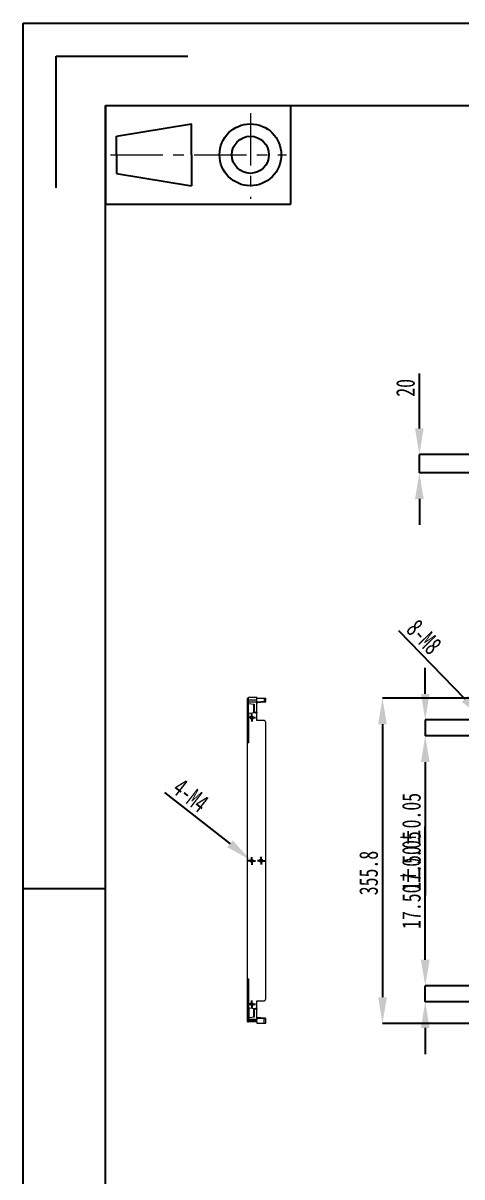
# Model space of a CAD drawing. Header units: millimetres. Extents: x 410 to 793, y 6 to 277.
# Drawn here: x 410.1 to 478.8, y 96.5 to 276.9 of the extents above; entities that cross this region are included whole.
import ezdxf

# ---------------------------------------------------------------- set-up
doc = ezdxf.new("R2010")
doc.units = ezdxf.units.MM
doc.header["$PDSIZE"] = -1
doc.linetypes.add('CENTER', pattern=[10.16, 6.35, -1.27, 1.27, -1.27])
doc.layers.add('DEFAULT_1', color=7, linetype='CENTER', lineweight=18)
doc.layers.add('图框', color=7, linetype='Continuous')
doc.styles.add('SLDTEXTSTYLE4', font='TXT', dxfattribs={"width": 0.7})
doc.dimstyles.new('SLDDIMSTYLE0', dxfattribs={"dimtxt": 2.916667, "dimasz": 4.08, "dimexe": 0, "dimexo": 0.0625, "dimgap": 0.729167, "dimtad": 2, "dimdec": 1, "dimlfac": 7, "dimrnd": 1e-09, "dimzin": 12, "dimdsep": 46, "dimtxsty": 'SLDTEXTSTYLE4', "dimsah": 1, "dimcen": 0.09, "dimadec": 0, "dimazin": 3, "dimtfac": 1, "dimtdec": 1, "dimtofl": 0, "dimtmove": 0, "dimatfit": 3, "dimfxl": 1, "dimfrac": 2, "dimtolj": 1, "dimtzin": 12, "dimarcsym": 0})
doc.dimstyles.new('SLDDIMSTYLE2', dxfattribs={"dimtxt": 2.916667, "dimasz": 4.08, "dimexe": 0, "dimexo": 0.0625, "dimgap": 0.729167, "dimtad": 2, "dimdec": 1, "dimlfac": 7, "dimrnd": 1e-09, "dimzin": 12, "dimdsep": 46, "dimtxsty": 'SLDTEXTSTYLE4', "dimblk1": 'NONE', "dimsah": 1, "dimcen": 0, "dimadec": 0, "dimazin": 3, "dimtfac": 1, "dimtdec": 1, "dimtmove": 0, "dimatfit": 3, "dimldrblk": 'NONE', "dimfxl": 1, "dimfrac": 2, "dimtolj": 1, "dimtzin": 12, "dimarcsym": 0})
doc.dimstyles.new('SLDDIMSTYLE3', dxfattribs={"dimtxt": 2.916667, "dimasz": 4.08, "dimexe": 0, "dimexo": 0.0625, "dimgap": 0.729167, "dimtad": 2, "dimlfac": 7, "dimrnd": 1e-09, "dimzin": 4, "dimdsep": 46, "dimtxsty": 'SLDTEXTSTYLE4', "dimsah": 1, "dimcen": 0.09, "dimadec": 0, "dimazin": 1, "dimtol": 1, "dimtp": 0.05, "dimtm": 0.05, "dimtfac": 1, "dimtmove": 0, "dimatfit": 0, "dimfxl": 1, "dimfrac": 2, "dimtolj": 1, "dimarcsym": 0})
doc.dimstyles.new('SLDDIMSTYLE6', dxfattribs={"dimtxt": 2.916667, "dimasz": 4.08, "dimexe": 0, "dimexo": 0.0625, "dimgap": 0.729167, "dimtad": 2, "dimdec": 1, "dimlfac": 7, "dimrnd": 1e-09, "dimzin": 12, "dimdsep": 46, "dimtxsty": 'SLDTEXTSTYLE4', "dimsah": 1, "dimcen": 0.09, "dimadec": 0, "dimazin": 3, "dimtfac": 1, "dimtdec": 1, "dimtmove": 0, "dimatfit": 0, "dimfxl": 1, "dimfrac": 2, "dimtolj": 1, "dimtzin": 12, "dimarcsym": 0})

# ---------------------------------------------------------------- blocks, each defined once
blk = doc.blocks.new('_D_1')
at = {"layer": 'Defpoints', "color": 0, "transparency": 16777216}
for p in [(482.42, 171.36), (466.34, 120.53), (487.82, 120.53)]:
    blk.add_point(p, dxfattribs=at)
at = {"layer": '图框', "color": 0, "lineweight": -2, "transparency": 16777216}
for p, q in [((482.36, 171.36), (466.34, 171.36)), ((466.34, 167.28), (466.34, 124.61)), ((487.76, 120.53), (466.34, 120.53))]:
    blk.add_line(p, q, dxfattribs=at)
at = {"layer": '图框', "color": 0, "transparency": 16777216}
for points in [[(465.66, 167.28), (467.02, 167.28), (466.34, 171.36)], [(465.66, 124.61), (467.02, 124.61), (466.34, 120.53)]]:
    blk.add_solid(points, dxfattribs=at)
at = {"layer": '图框', "color": 0, "transparency": 16777216, "insert": (462.7, 144.03), "char_height": 2.917, "attachment_point": 2, "rotation": 90, "style": 'SLDTEXTSTYLE4'}
blk.add_mtext('\\A1;355.8', dxfattribs=at)
blk = doc.blocks.new('_D_4')
at = {"layer": 'Defpoints', "color": 0, "transparency": 16777216}
for p in [(482.05, 168.31), (482.73, 167.61)]:
    blk.add_point(p, dxfattribs=at)
at = {"layer": '图框', "color": 0, "lineweight": -2, "transparency": 16777216}
for p, q in [((468.84, 181.95), (479.21, 171.24)), ((482.73, 167.61), (482.05, 168.31))]:
    blk.add_line(p, q, dxfattribs=at)
at = {"layer": '图框', "color": 0, "transparency": 16777216}
blk.add_solid([(479.7, 171.71), (478.73, 170.77), (482.05, 168.31)], dxfattribs=at)
at = {"layer": '图框', "color": 0, "transparency": 16777216, "insert": (471.97, 183.96), "char_height": 2.917, "attachment_point": 1, "rotation": 314.0891, "style": 'SLDTEXTSTYLE4'}
blk.add_mtext('\\A1;8-M8', dxfattribs=at)
blk = doc.blocks.new('_NONE')
blk = doc.blocks.new('_D_8')
at = {"layer": 'Defpoints', "color": 0, "transparency": 16777216}
for p in [(473.03, 126.39), (481.52, 126.39), (481.52, 123.89)]:
    blk.add_point(p, dxfattribs=at)
at = {"layer": '图框', "color": 0, "lineweight": -2, "transparency": 16777216}
for p, q in [((473.03, 130.47), (473.03, 151.32)), ((481.46, 126.39), (473.03, 126.39)), ((473.03, 123.89), (473.03, 126.39)), ((481.46, 123.89), (473.03, 123.89)), ((473.03, 119.81), (473.03, 115.73))]:
    blk.add_line(p, q, dxfattribs=at)
at = {"layer": '图框', "color": 0, "transparency": 16777216}
for points in [[(472.35, 130.47), (473.71, 130.47), (473.03, 126.39)], [(472.35, 119.81), (473.71, 119.81), (473.03, 123.89)]]:
    blk.add_solid(points, dxfattribs=at)
at = {"layer": '图框', "color": 0, "transparency": 16777216, "insert": (469.39, 142.93), "char_height": 2.9167, "attachment_point": 2, "rotation": 90, "style": 'SLDTEXTSTYLE4'}
blk.add_mtext('\\A1;17.50±0.05', dxfattribs=at)
blk = doc.blocks.new('_D_9')
at = {"layer": 'Defpoints', "color": 0, "transparency": 16777216}
for p in [(473.03, 167.96), (481.55, 167.96), (481.52, 165.46)]:
    blk.add_point(p, dxfattribs=at)
at = {"layer": '图框', "color": 0, "lineweight": -2, "transparency": 16777216}
for p, q in [((473.03, 172.04), (473.03, 176.12)), ((481.49, 167.96), (473.03, 167.96)), ((473.03, 167.96), (473.03, 165.46)), ((481.46, 165.46), (473.03, 165.46)), ((473.03, 161.38), (473.03, 140.53))]:
    blk.add_line(p, q, dxfattribs=at)
at = {"layer": '图框', "color": 0, "transparency": 16777216}
for points in [[(472.35, 172.04), (473.71, 172.04), (473.03, 167.96)], [(472.35, 161.38), (473.71, 161.38), (473.03, 165.46)]]:
    blk.add_solid(points, dxfattribs=at)
at = {"layer": '图框', "color": 0, "transparency": 16777216, "insert": (469.39, 148.92), "char_height": 2.9167, "attachment_point": 2, "rotation": 90, "style": 'SLDTEXTSTYLE4'}
blk.add_mtext('\\A1;17.50±0.05', dxfattribs=at)
blk = doc.blocks.new('_D_12')
at = {"layer": 'Defpoints', "color": 0, "transparency": 16777216}
for p in [(480.78, 209.46), (472.11, 206.6), (488.15, 206.6)]:
    blk.add_point(p, dxfattribs=at)
at = {"layer": '图框', "color": 0, "lineweight": -2, "transparency": 16777216}
for p, q in [((472.11, 213.54), (472.11, 222.14)), ((480.71, 209.46), (472.11, 209.46)), ((472.11, 206.6), (472.11, 209.46)), ((488.08, 206.6), (472.11, 206.6)), ((472.11, 202.52), (472.11, 198.44))]:
    blk.add_line(p, q, dxfattribs=at)
at = {"layer": '图框', "color": 0, "transparency": 16777216}
for points in [[(471.43, 213.54), (472.79, 213.54), (472.11, 209.46)], [(471.43, 202.52), (472.79, 202.52), (472.11, 206.6)]]:
    blk.add_solid(points, dxfattribs=at)
at = {"layer": '图框', "color": 0, "transparency": 16777216, "insert": (468.47, 219.88), "char_height": 2.917, "attachment_point": 2, "rotation": 90, "style": 'SLDTEXTSTYLE4'}
blk.add_mtext('\\A1;20', dxfattribs=at)
blk = doc.blocks.new('_D_15')
at = {"layer": 'Defpoints', "color": 0, "transparency": 16777216}
for p in [(445.7, 146.07), (446.07, 145.78)]:
    blk.add_point(p, dxfattribs=at)
at = {"layer": '图框', "color": 0, "lineweight": -2, "transparency": 16777216}
for p, q in [((432.23, 156.62), (442.49, 148.59)), ((446.07, 145.78), (445.7, 146.07))]:
    blk.add_line(p, q, dxfattribs=at)
at = {"layer": '图框', "color": 0, "transparency": 16777216}
blk.add_solid([(442.91, 149.12), (442.07, 148.05), (445.7, 146.07)], dxfattribs=at)
at = {"layer": '图框', "color": 0, "transparency": 16777216, "insert": (435.06, 159.04), "char_height": 2.917, "attachment_point": 1, "rotation": 321.9328, "style": 'SLDTEXTSTYLE4'}
blk.add_mtext('\\A1;4-M4', dxfattribs=at)
blk = doc.blocks.new('SW_CENTERMARKSYMBOL_50')
at = {"layer": '图框', "color": 0}
for p, q in [((-0.36, 0), (-0.59, 0)), ((0, 0), (-0.36, 0)), ((0, 0.36), (0, 0.59)), ((0, 0), (0, 0.36)), ((0, 0), (0, -0.36)), ((0, 0), (0.36, 0)), ((0.36, 0), (0.59, 0)), ((0, -0.36), (0, -0.59))]:
    blk.add_line(p, q, dxfattribs=at)
blk = doc.blocks.new('SW_CENTERMARKSYMBOL_51')
at = {"layer": '图框', "color": 0}
for p, q in [((-0.36, 0), (-0.59, 0)), ((0, 0), (-0.36, 0)), ((0, 0.36), (0, 0.59)), ((0, 0), (0, 0.36)), ((0, 0), (0, -0.36)), ((0, 0), (0.36, 0)), ((0.36, 0), (0.59, 0)), ((0, -0.36), (0, -0.59))]:
    blk.add_line(p, q, dxfattribs=at)
blk = doc.blocks.new('SW_CENTERMARKSYMBOL_52')
at = {"layer": '图框', "color": 0}
for p, q in [((-0.36, 0), (-0.59, 0)), ((0, 0), (-0.36, 0)), ((0, 0.36), (0, 0.59)), ((0, 0), (0, 0.36)), ((0, 0), (0, -0.36)), ((0, 0), (0.36, 0)), ((0.36, 0), (0.59, 0)), ((0, -0.36), (0, -0.59))]:
    blk.add_line(p, q, dxfattribs=at)
blk = doc.blocks.new('SW_CENTERMARKSYMBOL_53')
at = {"layer": '图框', "color": 0}
for p, q in [((-0.36, 0), (-0.59, 0)), ((0, 0), (-0.36, 0)), ((0, 0.36), (0, 0.59)), ((0, 0), (0, 0.36)), ((0, 0), (0, -0.36)), ((0, 0), (0.36, 0)), ((0.36, 0), (0.59, 0)), ((0, -0.36), (0, -0.59))]:
    blk.add_line(p, q, dxfattribs=at)
blk = doc.blocks.new('SW_CENTERMARKSYMBOL_54')
at = {"layer": '图框', "color": 0}
for p, q in [((-0.36, 0), (-0.59, 0)), ((0, 0), (-0.36, 0)), ((0, 0.36), (0, 0.59)), ((0, 0), (0, 0.36)), ((0, 0), (0, -0.36)), ((0, 0), (0.36, 0)), ((0.36, 0), (0.59, 0)), ((0, -0.36), (0, -0.59))]:
    blk.add_line(p, q, dxfattribs=at)
blk = doc.blocks.new('SW_CENTERMARKSYMBOL_55')
at = {"layer": '图框', "color": 0}
for p, q in [((-0.36, 0), (-0.59, 0)), ((0, 0), (-0.36, 0)), ((0, 0.36), (0, 0.59)), ((0, 0), (0, 0.36)), ((0, 0), (0, -0.36)), ((0, 0), (0.36, 0)), ((0.36, 0), (0.59, 0)), ((0, -0.36), (0, -0.59))]:
    blk.add_line(p, q, dxfattribs=at)
blk = doc.blocks.new('96_1')
at = {"color": 7, "linetype": 'Continuous'}
for p, q in [((-11.25, 6), (-11.25, -6)), ((11.25, -6), (11.25, 6)), ((-9.93, 2.25), (-0.82, 3.75)), ((-0.82, 0), (-0.82, 3.75)), ((-9.93, 0), (-9.93, 2.25)), ((-9.93, 0), (-9.93, -2.25)), ((-0.82, 0), (-0.82, -3.75)), ((-9.93, -2.25), (-0.82, -3.75)), ((-11.25, -6), (11.25, -6))]:
    blk.add_line(p, q, dxfattribs=at)
for radius in [3.75, 2.25]:
    blk.add_circle((6.34, 0), radius, dxfattribs=at)
at = {"layer": 'DEFAULT_1', "color": 1, "linetype": 'CENTER'}
for p, q in [((6.34, 5.05), (6.34, -5.36)), ((-10.64, 0), (10.74, 0))]:
    blk.add_line(p, q, dxfattribs=at)

msp = doc.modelspace()

# ---------------------------------------------------------------- linework, layer by layer
at = {"color": 7, "linetype": 'Continuous'}
for p, q in [((410.1146, 6.3231), (410.1146, 276.908)), ((410.1146, 276.908), (792.7989, 276.908)), ((415.2686, 251.138), (415.2686, 271.754)), ((415.2686, 271.754), (435.8846, 271.754)), ((422.9996, 19.2081), (422.9996, 264.023)), ((422.9996, 264.023), (779.9139, 264.023)), ((410.1146, 141.6156), (422.9996, 141.6156))]:
    msp.add_line(p, q, dxfattribs=at)
at = {"color": 7, "linetype": 'Continuous', "lineweight": 15}
for p, q in [((445.3721, 171.5095), (446.6578, 171.5319)), ((445.3721, 171.081), (445.3721, 171.5095)), ((446.6578, 171.1034), (446.6578, 171.5319)), ((445.2293, 171.3605), (445.3721, 171.3605)), ((445.2293, 164.7729), (445.2293, 171.3605)), ((445.3721, 171.081), (446.6578, 171.1034)), ((445.3721, 170.8401), (445.3721, 171.081)), ((445.3721, 170.8401), (446.6578, 170.8176)), ((445.3721, 170.726), (445.3721, 170.8401)), ((446.6578, 170.7035), (445.3721, 170.726)), ((445.3721, 170.5292), (445.3721, 170.726)), ((445.3721, 170.5292), (446.2622, 170.4514)), ((445.3721, 168.9632), (445.3721, 170.5292)), ((446.1578, 170.4605), (446.1578, 169.1549)), ((446.2622, 170.4514), (446.2622, 169.1549)), ((446.6578, 171.3605), (447.8107, 171.3605)), ((446.6578, 170.8176), (446.6578, 171.1034)), ((446.6578, 170.8176), (446.6578, 170.7035)), ((446.6578, 169.1895), (446.6578, 170.7035)), ((446.7808, 170.7999), (447.8107, 170.89)), ((447.8181, 170.7477), (446.7882, 170.6576)), ((447.8107, 171.3605), (447.8107, 170.89)), ((447.8107, 171.3605), (448.0864, 171.3605)), ((447.8256, 170.7484), (447.8181, 170.7477)), ((448.0864, 170.9021), (448.0864, 171.3605)), ((446.4894, 169.0609), (445.3721, 168.9632)), ((445.3721, 168.9632), (445.3721, 164.3605)), ((446.2622, 169.1549), (446.1578, 169.1549)), ((446.2622, 169.1549), (446.6578, 169.1895)), ((446.6578, 169.1895), (446.6578, 169.0766)), ((446.6578, 167.8889), (446.6578, 169.0766)), ((447.8107, 167.8487), (446.6578, 167.8889)), ((448.0864, 124.3579), (448.0864, 167.5631)), ((445.2293, 164.7729), (445.3721, 164.7642)), ((445.2293, 164.348), (445.2293, 164.6397)), ((445.3721, 164.3605), (445.2293, 164.348)), ((445.2293, 127.5016), (445.2293, 164.348)), ((445.2293, 127.5016), (445.3721, 127.4891)), ((445.2293, 127.2099), (445.2293, 127.5016)), ((445.2293, 127.0766), (445.3721, 127.0854)), ((445.2293, 120.7462), (445.2293, 127.0766)), ((445.3721, 127.4891), (445.3721, 123.0887)), ((445.5025, 122.9464), (446.4894, 122.8601)), ((445.5025, 121.4032), (445.5025, 122.9464)), ((446.1578, 122.7661), (446.2622, 122.7661)), ((446.1578, 122.7661), (446.1578, 121.4605)), ((446.6578, 122.7315), (446.2622, 122.7661)), ((446.2622, 122.7661), (446.2622, 121.4696)), ((446.6578, 124.0321), (447.8107, 124.0724)), ((446.6578, 122.8444), (446.6578, 124.0321)), ((446.6578, 122.8444), (446.6578, 122.7315)), ((446.6578, 121.1889), (446.6578, 122.7315)), ((445.3721, 121.1664), (445.3721, 121.2609)), ((445.3721, 121.1664), (446.6578, 121.1889)), ((445.3721, 121.0238), (445.3721, 121.1664)), ((446.6578, 121.0462), (445.3721, 121.0238)), ((445.3721, 121.0238), (445.3721, 120.8891)), ((446.6578, 120.8891), (445.3721, 120.8891)), ((445.3721, 120.7462), (445.3721, 120.8891)), ((446.2622, 121.4696), (445.5025, 121.4032)), ((446.6578, 121.1889), (446.6578, 121.0462)), ((446.6578, 120.8891), (446.6578, 121.0462)), ((446.6578, 120.7462), (446.6578, 120.8891)), ((447.8107, 121.2167), (446.7808, 121.3068)), ((447.8181, 121.359), (446.7882, 121.4491)), ((447.8107, 120.5319), (447.8107, 121.2167)), ((448.0864, 121.2046), (448.0761, 121.2051)), ((448.0864, 120.5319), (448.0864, 121.2046)), ((445.2293, 120.7462), (445.3721, 120.7462)), ((446.6578, 120.7462), (445.3721, 120.7462)), ((446.6578, 120.7462), (446.6578, 120.5319)), ((446.6578, 120.5319), (447.8107, 120.5319)), ((447.8107, 120.5319), (448.0864, 120.5319))]:
    msp.add_line(p, q, dxfattribs=at)
at = {"color": 7, "linetype": 'Continuous', "lineweight": 15, "flags": 128}
msp.add_lwpolyline([(447.956, 170.7598), (447.982, 170.7645), (448.0067, 170.774)], dxfattribs=at)
at = {"color": 7, "linetype": 'Continuous', "lineweight": 15}
for centre in [(445.8864, 168.3205), (445.8864, 145.9277), (447.3721, 145.9605), (445.8864, 123.5348)]:
    msp.add_circle(centre, 0.2357, dxfattribs=at)
for centre, radius, start, end in [((445.761, 170.6751), 1.0274, 359.02584, 6.979613), ((446.7908, 170.7652), 1.0275, 359.025984, 6.979389), ((447.9435, 170.9021), 0.1429, 333.329793, 360), ((447.8007, 167.5631), 0.2857, 0, 88), ((447.3727, 145.9602), 0.2357, 61.403136, 241.247818), ((445.515, 123.0887), 0.1429, 180, 265), ((447.8007, 124.3579), 0.2857, 272, 0), ((445.515, 121.2609), 0.1429, 95, 180), ((445.761, 121.4316), 1.0274, 353.02038, 0.974078), ((446.7908, 121.3415), 1.0274, 353.020507, 0.974031), ((447.9435, 121.2046), 0.1429, 47.159157, 85), ((447.9435, 121.2046), 0.1429, 0, 28.92144)]:
    msp.add_arc(centre, radius, start, end, dxfattribs=at)
for centre, major_axis, start_param, end_param in [((446.4794, 169.1748), (1.3112, 0.1147), 4.71238898, 4.84127915), ((446.4794, 122.7462), (-1.3112, 0.1147), 4.58349881, 4.71238898)]:
    msp.add_ellipse(centre, major_axis=major_axis, ratio=0.08682659, start_param=start_param, end_param=end_param, dxfattribs=at)
for points, knots in [([(446.6578, 170.7598), (446.6633, 170.763), (446.6741, 170.7692), (446.6909, 170.7773), (446.7082, 170.7842), (446.7258, 170.7899), (446.7437, 170.7945), (446.7621, 170.798), (446.7745, 170.7993), (446.7808, 170.7999)], [0, 0, 0, 0, 0.14438819, 0.28724263, 0.42917022, 0.57078976, 0.71272409, 0.85559193, 1, 1, 1, 1]), ([(447.8107, 170.89), (447.8173, 170.8903), (447.8303, 170.8909), (447.8494, 170.8917), (447.8676, 170.8925), (447.8849, 170.8933), (447.9013, 170.894), (447.9167, 170.8946), (447.9311, 170.8953), (447.9446, 170.8959), (447.9571, 170.8964), (447.9687, 170.8969), (447.9793, 170.8974), (447.9891, 170.8978), (447.998, 170.8982), (448.0126, 170.8989), (448.0314, 170.8997), (448.0516, 170.9006), (448.0673, 170.9013), (448.0784, 170.9017), (448.0852, 170.9021), (448.086, 170.9021), (448.0864, 170.9021)], [0, 0, 0, 0, 0.04537278, 0.08926292, 0.13167038, 0.17259511, 0.21203708, 0.24999627, 0.28647264, 0.32146617, 0.35497686, 0.38700468, 0.41754963, 0.44661172, 0.47419096, 0.50028737, 0.58721087, 0.67267656, 0.75668629, 0.83924203, 0.92034587, 1, 1, 1, 1]), ([(447.956, 170.7598), (447.9559, 170.7598), (447.9557, 170.7598), (447.9538, 170.7596), (447.9508, 170.7593), (447.9449, 170.7588), (447.9344, 170.7579), (447.9166, 170.7563), (447.8948, 170.7544), (447.8703, 170.7523), (447.8445, 170.75), (447.8269, 170.7485), (447.8181, 170.7477)], [0, 0, 0, 0, 0.0602461, 0.12002201, 0.17984868, 0.24024577, 0.36967142, 0.4995243, 0.62913627, 0.7591786, 0.87948529, 1, 1, 1, 1]), ([(448.005, 170.7731), (448.0168, 170.78), (448.0407, 170.794), (448.0657, 170.8265), (448.0806, 170.8635), (448.0807, 170.8893), (448.0808, 170.9019)], [0, 0, 0, 0, 0.25092604, 0.50761132, 0.76019281, 1, 1, 1, 1]), ([(446.1578, 169.1549), (446.1578, 169.1504), (446.1578, 169.1372), (446.1578, 169.1111), (446.1578, 169.0732), (446.1578, 169.0469), (446.1578, 169.0319)], [0, 0, 0, 0, 0.10355275, 0.30700084, 0.60644595, 1, 1, 1, 1]), ([(445.2293, 164.6397), (445.2293, 164.6499), (445.2293, 164.6682), (445.2293, 164.7154), (445.2293, 164.7439), (445.2293, 164.7729)], [0, 0, 0, 0, 0.5, 0.5, 1, 1, 1, 1]), ([(445.2293, 127.0766), (445.2293, 127.1056), (445.2293, 127.134), (445.2293, 127.1812), (445.2293, 127.1997), (445.2293, 127.2099)], [0, 0, 0, 0, 0.5, 0.5, 1, 1, 1, 1]), ([(445.3721, 121.2609), (445.3721, 121.261), (445.3721, 121.2612), (445.3721, 121.2631), (445.3721, 121.2661), (445.3721, 121.2704), (445.3721, 121.2789), (445.3721, 121.295), (445.3721, 121.3241), (445.3721, 121.3619), (445.3721, 121.4247), (445.3721, 121.5239), (445.3721, 121.6701), (445.3721, 121.8339), (445.3721, 122.0042), (445.3721, 122.1748), (445.3721, 122.3454), (445.3721, 122.5157), (445.3721, 122.6795), (445.3721, 122.8256), (445.3721, 122.9249), (445.3721, 122.9877), (445.3721, 123.0255), (445.3721, 123.0545), (445.3721, 123.0724), (445.3721, 123.0825), (445.3721, 123.0877), (445.3721, 123.0884), (445.3721, 123.0887)], [0, 0, 0, 0, 0.0116733, 0.02332524, 0.03497146, 0.04662763, 0.05830937, 0.08919237, 0.12010148, 0.15227215, 0.18446905, 0.25011831, 0.31576756, 0.38005259, 0.44177172, 0.50000282, 0.55823393, 0.61995306, 0.68423809, 0.74988734, 0.8155366, 0.84770727, 0.87990417, 0.91078716, 0.94169628, 0.96113709, 0.98054746, 1, 1, 1, 1]), ([(446.1198, 123.5021), (446.0844, 123.4851), (446.0476, 123.4711), (445.9883, 123.4552), (445.968, 123.4509), (445.9253, 123.4453), (445.9034, 123.4444), (445.8593, 123.4469), (445.8384, 123.4501), (445.7978, 123.4589), (445.7783, 123.4644), (445.7215, 123.4832), (445.6855, 123.4989), (445.6513, 123.5176)], [0, 0, 0, 0, 0.25, 0.25, 0.375, 0.375, 0.5, 0.5, 0.625, 0.625, 0.75, 0.75, 1, 1, 1, 1]), ([(446.1578, 122.8891), (446.1578, 122.8838), (446.1578, 122.8737), (446.1578, 122.8583), (446.1578, 122.8438), (446.1578, 122.8301), (446.1578, 122.8176), (446.1578, 122.8062), (446.1578, 122.7961), (446.1578, 122.7874), (446.1578, 122.78), (446.1578, 122.7741), (446.1578, 122.7696), (446.1578, 122.7671), (446.1578, 122.7661)], [0, 0, 0, 0, 0.141786598, 0.273040565, 0.393817832, 0.504135104, 0.603966467, 0.693243644, 0.771860637, 0.839682431, 0.896556789, 0.942327799, 0.976849751, 1, 1, 1, 1]), ([(446.7808, 121.3068), (446.7745, 121.3074), (446.7621, 121.3088), (446.7437, 121.3122), (446.7258, 121.3168), (446.7082, 121.3225), (446.6909, 121.3295), (446.6741, 121.3375), (446.6633, 121.3438), (446.6578, 121.3469)], [0, 0, 0, 0, 0.14440807, 0.28727591, 0.42921024, 0.57082978, 0.71275737, 0.85561181, 1, 1, 1, 1]), ([(447.8181, 121.359), (447.8225, 121.3586), (447.8313, 121.3578), (447.8443, 121.3567), (447.857, 121.3556), (447.8741, 121.3541), (447.8948, 121.3523), (447.9165, 121.3504), (447.9344, 121.3488), (447.9468, 121.3477), (447.9546, 121.3471), (447.9555, 121.347), (447.956, 121.3469)], [0, 0, 0, 0, 0.06047443, 0.12046773, 0.18049524, 0.24107144, 0.37077631, 0.5007267, 0.63024234, 0.76000562, 0.8799325, 1, 1, 1, 1]), ([(448.0808, 121.2049), (448.0807, 121.2174), (448.0806, 121.2432), (448.0657, 121.2802), (448.0407, 121.3127), (448.0168, 121.3267), (448.005, 121.3336)], [0, 0, 0, 0, 0.23980983, 0.49238308, 0.74907119, 1, 1, 1, 1])]:
    msp.add_open_spline(points, degree=3, knots=knots, dxfattribs=at)
for points in [[(446.6578, 170.5153), (446.6579, 170.5884), (446.7154, 170.6513), (446.7882, 170.6576)], [(446.2622, 169.0411), (446.2568, 169.0406), (446.2568, 169.0922), (446.2622, 169.1549)], [(445.2293, 164.6397), (445.2769, 164.6365), (445.3245, 164.6332), (445.3721, 164.63)], [(445.3721, 127.2196), (445.3245, 127.2163), (445.2769, 127.2131), (445.2293, 127.2099)], [(446.2622, 122.7661), (446.2568, 122.8288), (446.2568, 122.8804), (446.2622, 122.88)], [(446.7882, 121.4491), (446.7154, 121.4555), (446.6578, 121.5183), (446.6578, 121.5914)]]:
    msp.add_open_spline(points, degree=3, dxfattribs=at)
at = {"color": 8, "linetype": 'Continuous', "lineweight": 15}
msp.add_open_spline([(448.0761, 121.2051), (448.0738, 121.2052), (448.0664, 121.2055), (448.0138, 121.2078), (447.9431, 121.2109), (447.8746, 121.2139), (447.8329, 121.2157), (447.8107, 121.2167)], degree=3, knots=[0, 0, 0, 0, 0.13317321, 0.42635266, 0.67115493, 0.82518909, 1, 1, 1, 1], dxfattribs=at)

# ---------------------------------------------------------------- block references
at = {"color": 2, "linetype": 'Continuous', "xscale": 1.288499418886255, "yscale": 1.288499418886255, "zscale": 1.288499418886255}
msp.add_blockref('96_1', (437.5081, 256.312), dxfattribs=at)
at = {"layer": '图框'}
for name, p in [('SW_CENTERMARKSYMBOL_53', (445.8864, 168.3205)), ('SW_CENTERMARKSYMBOL_54', (445.8864, 145.9277)), ('SW_CENTERMARKSYMBOL_55', (445.8864, 145.9255)), ('SW_CENTERMARKSYMBOL_51', (447.3721, 145.9605)), ('SW_CENTERMARKSYMBOL_50', (447.3727, 145.9602)), ('SW_CENTERMARKSYMBOL_52', (445.8864, 123.5348))]:
    msp.add_blockref(name, p, dxfattribs=at)

# ---------------------------------------------------------------- dimensions: what is measured, and where the dimension line sits
at = {"layer": '图框', "color": 3}
for base, p1, p2, dimstyle, picture, middle in [((472.1149, 206.5989), (480.7768, 209.4561), (488.1456, 206.5989), 'SLDDIMSTYLE6', '_D_12', (472.1149, 219.8765)), ((473.0347, 167.9605), (481.5227, 165.4605), (481.5482, 167.9605), 'SLDDIMSTYLE3', '_D_9', (473.0347, 148.9151)), ((466.3433, 120.5319), (482.4178, 171.3605), (487.8198, 120.5319), 'SLDDIMSTYLE0', '_D_1', (466.3433, 144.0262)), ((473.0347, 126.3891), (481.5227, 123.8891), (481.5227, 126.3891), 'SLDDIMSTYLE3', '_D_8', (473.0347, 142.9345))]:
    dim = msp.add_linear_dim(base=base, p1=p1, p2=p2, angle=90, dimstyle=dimstyle, dxfattribs=at)
    dim.commit()
    dim.dimension.update_dxf_attribs({"geometry": picture, "text_midpoint": middle, "dimtype": 160})
dim = msp.add_diameter_dim_2p(p1=(482.729, 167.6116), p2=(482.0532, 168.3094), text='8-M8', dimstyle='SLDDIMSTYLE2', override={"dimpost": '<>'}, dxfattribs=at)
dim.commit()
dim.dimension.update_dxf_attribs({"geometry": '_D_4', "text_midpoint": (471.9532, 178.7357), "dimtype": 163})
dim = msp.add_diameter_dim_2p(p1=(446.072, 145.7824), p2=(445.7008, 146.073), text='4-M4', dimstyle='SLDDIMSTYLE2', override={"dimpost": '<>'}, dxfattribs=at)
dim.commit()
dim.dimension.update_dxf_attribs({"geometry": '_D_15', "text_midpoint": (437.1044, 155.5841)})

doc.saveas('drawing.dxf')
